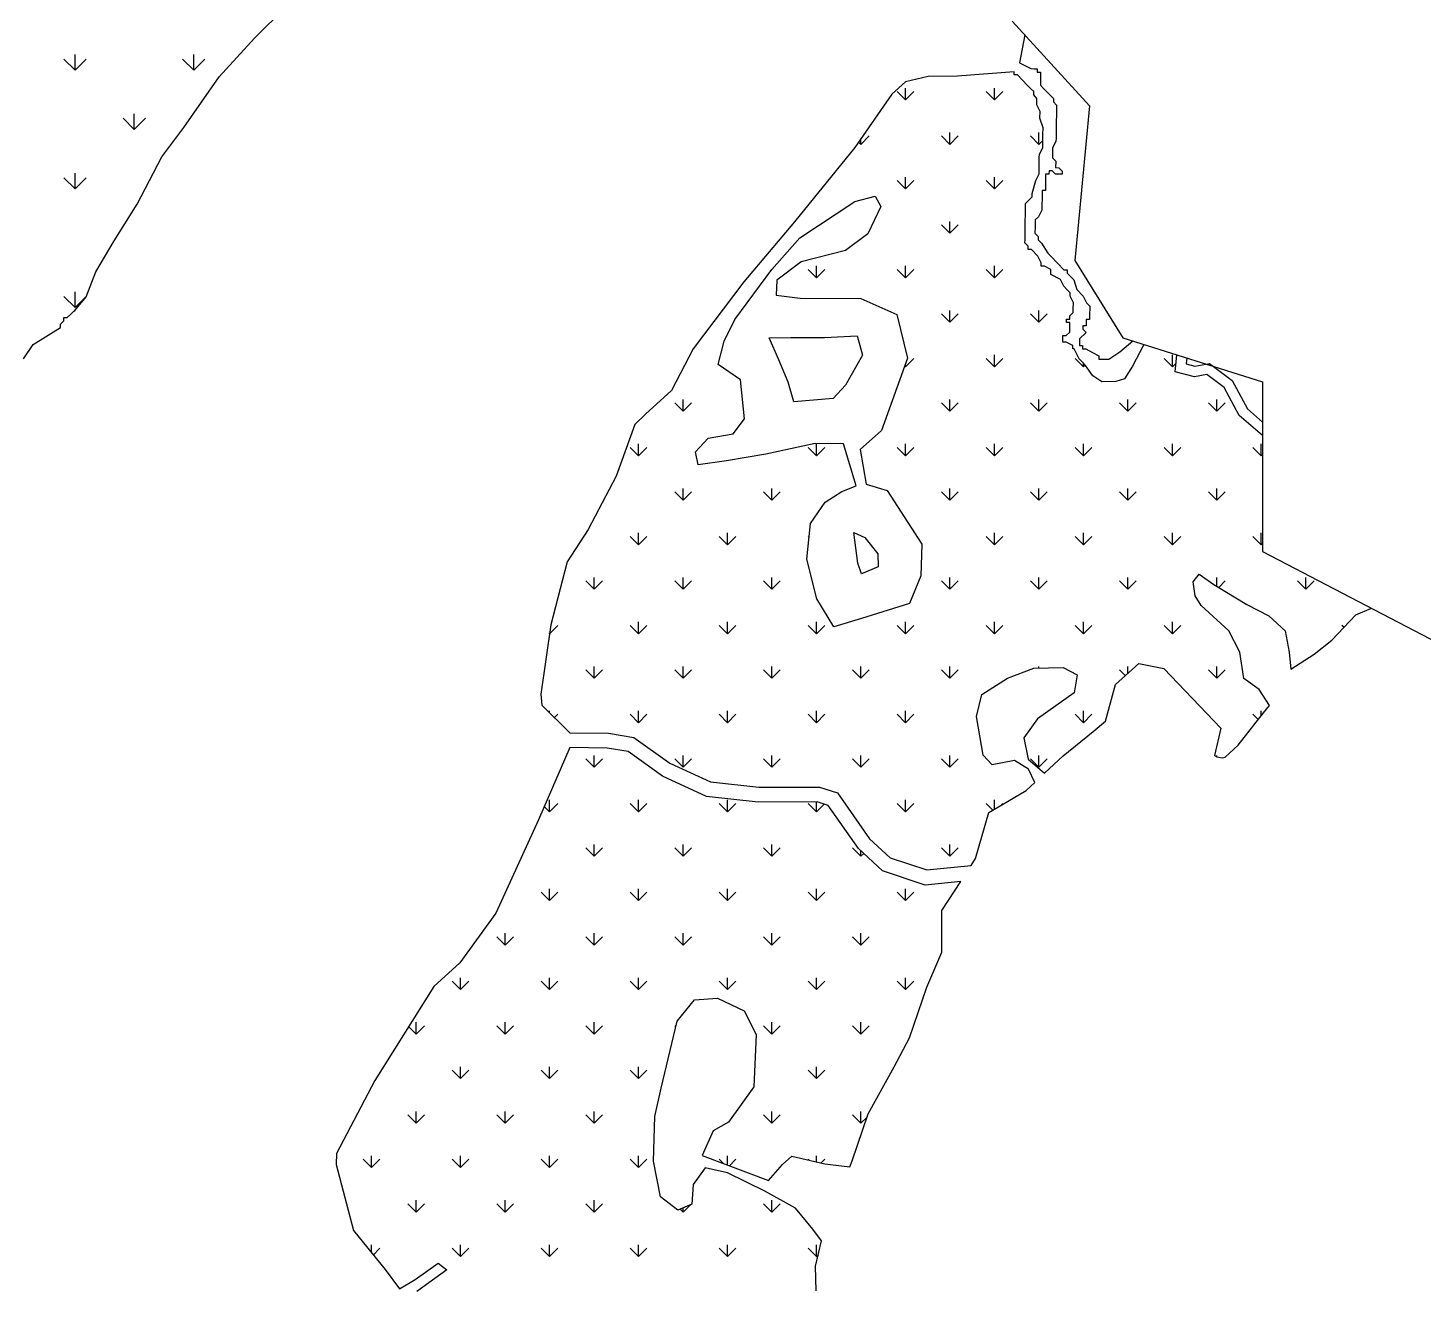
# Model space of a CAD drawing. Header units: metres. Extents: x 266585 to 279238, y 2117616 to 2127268.
# Drawn here: x 268345 to 270035, y 2124186 to 2125714 of the extents above; entities that cross this region are included whole.
import ezdxf

# ---------------------------------------------------------------- set-up
doc = ezdxf.new("R2010")
doc.units = ezdxf.units.M
doc.layers.add('MANGROOVES', color=112, linetype='Continuous')
doc.layers.add('village', color=3, linetype='Continuous')

msp = doc.modelspace()

# ---------------------------------------------------------------- linework, layer by layer
at = {"layer": 'MANGROOVES'}
for p, q in [((268619.1, 2125701.4), (268657.3, 2125738.7)), ((269552.2, 2125705.4), (269546, 2125671.4)), ((268576.6, 2125654.5), (268619.1, 2125701.4)), ((269546, 2125671.4), (269551.6, 2125668.5)), ((268533.5, 2125593.1), (268576.6, 2125654.5)), ((269435.4, 2125655), (269407.6, 2125648.5)), ((269470.6, 2125655.3), (269435.4, 2125655)), ((269539.5, 2125660.5), (269470.6, 2125655.3)), ((269539.4, 2125656.7), (269539.5, 2125660.5)), ((269543.4, 2125656.7), (269539.4, 2125656.7)), ((269555.2, 2125644.5), (269543.4, 2125656.7)), ((269551.6, 2125668.5), (269559.5, 2125664.4)), ((269559.5, 2125664.4), (269563.5, 2125664.3)), ((269563.5, 2125664.3), (269567.4, 2125664.3)), ((269567.4, 2125664.3), (269567.4, 2125660.3)), ((269567.4, 2125660.3), (269571.4, 2125660.2)), ((269571.3, 2125656.3), (269571.2, 2125652.3)), ((269571.4, 2125660.2), (269571.3, 2125656.3)), ((269407.6, 2125648.5), (269391, 2125633.6)), ((269559.1, 2125640.5), (269555.2, 2125644.5)), ((269563, 2125636.5), (269559.1, 2125640.5)), ((269563, 2125632.5), (269563, 2125636.5)), ((269571.2, 2125652.3), (269571.1, 2125644.3)), ((269571.1, 2125644.3), (269575, 2125640.3)), ((269575, 2125640.3), (269579, 2125636.2)), ((269579, 2125636.2), (269586.8, 2125628.1)), ((269391, 2125633.6), (269346.4, 2125568.8)), ((269566.9, 2125628.4), (269563, 2125632.5)), ((269566.8, 2125620.5), (269566.9, 2125628.4)), ((269570.7, 2125612.5), (269566.8, 2125620.5)), ((269586.8, 2125628.1), (269586.8, 2125624.2)), ((269586.8, 2125624.2), (269590.7, 2125620.1)), ((269590.7, 2125620.1), (269590.6, 2125612.2)), ((269570.5, 2125604.5), (269570.7, 2125612.5)), ((269574.3, 2125592.5), (269570.5, 2125604.5)), ((269590.5, 2125608.2), (269590.4, 2125600.2)), ((269590.6, 2125612.2), (269590.5, 2125608.2)), ((268506.9, 2125557.7), (268533.5, 2125593.1)), ((269574.2, 2125584.5), (269574.3, 2125592.5)), ((269590.2, 2125588.3), (269590.1, 2125580.3)), ((269590.3, 2125592.3), (269590.2, 2125588.3)), ((269590.4, 2125600.2), (269590.3, 2125592.3)), ((269346.4, 2125568.8), (269273.3, 2125479)), ((269569.9, 2125560.7), (269574, 2125568.6)), ((269574, 2125568.6), (269574.1, 2125572.6)), ((269574.1, 2125576.6), (269574.2, 2125580.5)), ((269574.1, 2125572.6), (269574.1, 2125576.6)), ((269574.2, 2125580.5), (269574.2, 2125584.5)), ((269590, 2125576.3), (269585.9, 2125568.4)), ((269590.1, 2125580.3), (269590, 2125576.3)), ((268477.3, 2125500.3), (268506.9, 2125557.7)), ((269569.7, 2125544.8), (269569.8, 2125552.7)), ((269569.8, 2125556.7), (269569.9, 2125560.7)), ((269569.8, 2125552.7), (269569.8, 2125556.7)), ((269585.9, 2125564.4), (269585.8, 2125556.5)), ((269585.8, 2125556.5), (269589.7, 2125552.4)), ((269585.9, 2125568.4), (269585.9, 2125564.4)), ((269589.7, 2125552.4), (269589.6, 2125544.5)), ((269565.5, 2125528.9), (269569.6, 2125536.8)), ((269569.6, 2125540.8), (269569.7, 2125544.8)), ((269569.6, 2125536.8), (269569.6, 2125540.8)), ((269581.5, 2125536.6), (269577.5, 2125536.7)), ((269577.5, 2125536.7), (269577.5, 2125532.7)), ((269581.6, 2125540.6), (269581.5, 2125536.6)), ((269585.5, 2125540.5), (269581.6, 2125540.6)), ((269589.5, 2125536.5), (269585.5, 2125540.5)), ((269593.4, 2125536.5), (269589.5, 2125536.5)), ((269589.6, 2125544.5), (269593.6, 2125544.4)), ((269597.4, 2125536.4), (269593.4, 2125536.5)), ((269593.6, 2125544.4), (269597.5, 2125540.4)), ((269597.5, 2125540.4), (269597.4, 2125536.4)), ((269561.2, 2125513), (269565.5, 2125528.9)), ((269577.3, 2125520.8), (269577.2, 2125516.8)), ((269577.4, 2125528.7), (269577.3, 2125524.7)), ((269577.3, 2125524.7), (269577.3, 2125520.8)), ((269577.5, 2125532.7), (269577.4, 2125528.7)), ((269279.9, 2125459.5), (269346.2, 2125503.5)), ((269346.2, 2125503.5), (269371.2, 2125509.8)), ((269371.2, 2125509.8), (269377.7, 2125497.6)), ((269553, 2125497.2), (269553.1, 2125501.2)), ((269553.1, 2125501.2), (269561.2, 2125509)), ((269561.2, 2125509), (269561.2, 2125513)), ((269573.1, 2125504.9), (269573, 2125500.9)), ((269573, 2125500.9), (269573, 2125496.9)), ((269573.2, 2125512.9), (269573.1, 2125508.9)), ((269573.1, 2125508.9), (269573.1, 2125504.9)), ((269577.2, 2125516.8), (269573.2, 2125516.8)), ((269573.2, 2125516.8), (269573.2, 2125512.9)), ((268449.3, 2125455.7), (268477.3, 2125500.3)), ((269377.7, 2125497.6), (269362, 2125464.4)), ((269552.8, 2125481.3), (269552.9, 2125485.3)), ((269552.9, 2125489.3), (269553, 2125493.2)), ((269552.9, 2125485.3), (269552.9, 2125489.3)), ((269553, 2125493.2), (269553, 2125497.2)), ((269568.8, 2125485), (269564.8, 2125481.1)), ((269572.9, 2125492.9), (269568.8, 2125485)), ((269573, 2125496.9), (269572.9, 2125492.9)), ((269273.3, 2125479), (269211.8, 2125406)), ((269552.5, 2125457.4), (269552.6, 2125469.3)), ((269552.6, 2125469.3), (269552.7, 2125473.3)), ((269552.7, 2125473.3), (269552.8, 2125481.3)), ((269564.6, 2125473.2), (269564.5, 2125465.2)), ((269564.7, 2125477.1), (269564.6, 2125473.2)), ((269564.8, 2125481.1), (269564.7, 2125477.1)), ((268427.2, 2125418.2), (268449.3, 2125455.7)), ((269245.9, 2125421.1), (269279.9, 2125459.5)), ((269362, 2125464.4), (269335, 2125444.1)), ((269552.4, 2125453.4), (269552.5, 2125457.4)), ((269556.3, 2125449.4), (269552.4, 2125453.4)), ((269564.5, 2125465.2), (269568.4, 2125461.1)), ((269568.4, 2125461.1), (269568.4, 2125457.2)), ((269568.4, 2125457.2), (269572.3, 2125453.1)), ((269572.3, 2125453.1), (269580.1, 2125441.1)), ((269335, 2125444.1), (269281.3, 2125430.3)), ((269556.3, 2125445.4), (269556.3, 2125449.4)), ((269560.3, 2125445.3), (269556.3, 2125445.4)), ((269568.1, 2125437.3), (269560.3, 2125445.3)), ((269572, 2125429.2), (269568.1, 2125437.3)), ((269580.1, 2125441.1), (269584, 2125437)), ((269584, 2125437), (269599.7, 2125420.9)), ((268415.5, 2125388.1), (268427.2, 2125418.2)), ((269201.2, 2125360.4), (269245.9, 2125421.1)), ((269281.3, 2125430.3), (269251.8, 2125408.3)), ((269571.9, 2125425.3), (269572, 2125429.2)), ((269575.9, 2125425.2), (269571.9, 2125425.3)), ((269583.8, 2125421.1), (269575.9, 2125425.2)), ((269583.7, 2125415.1), (269583.8, 2125421.1)), ((269599.7, 2125420.9), (269603.7, 2125420.8)), ((269603.7, 2125420.8), (269603.6, 2125416.8)), ((269603.6, 2125416.8), (269611.5, 2125408.7)), ((269211.8, 2125406), (269150.4, 2125325)), ((269251.8, 2125408.3), (269250.9, 2125390.1)), ((269595.6, 2125409), (269583.7, 2125415.1)), ((269599.4, 2125401), (269595.6, 2125409)), ((269603.3, 2125396.9), (269599.4, 2125401)), ((269611.5, 2125408.7), (269615.3, 2125396.7)), ((268401.6, 2125371.4), (268415.5, 2125388.1)), ((269250.9, 2125390.1), (269280, 2125386.6)), ((269280, 2125386.6), (269353.6, 2125386.1)), ((269353.6, 2125386.1), (269397.1, 2125366.7)), ((269607.3, 2125392.9), (269603.3, 2125396.9)), ((269607.2, 2125388.9), (269607.3, 2125392.9)), ((269611.1, 2125380.9), (269607.2, 2125388.9)), ((269615.3, 2125396.7), (269623.1, 2125388.7)), ((269623.1, 2125388.7), (269627, 2125380.6)), ((268392.3, 2125362.8), (268396.4, 2125366.8)), ((268396.4, 2125366.8), (268400.4, 2125370.7)), ((268400.4, 2125370.7), (268401.6, 2125371.4)), ((269397.1, 2125366.7), (269410.3, 2125313.6)), ((269606.9, 2125365), (269610.9, 2125368.9)), ((269610.9, 2125368.9), (269611, 2125372.9)), ((269611, 2125372.9), (269611.1, 2125380.9)), ((269627, 2125380.6), (269630.9, 2125376.6)), ((269630.8, 2125368.6), (269630.7, 2125364.7)), ((269630.9, 2125372.6), (269630.8, 2125368.6)), ((269630.9, 2125376.6), (269630.9, 2125372.6)), ((268351, 2125330.4), (268384.2, 2125351)), ((268384.2, 2125351), (268384.3, 2125355)), ((268384.3, 2125355), (268388.3, 2125358.9)), ((268388.3, 2125358.9), (268388.4, 2125362.9)), ((268388.4, 2125362.9), (268392.3, 2125362.8)), ((269188.1, 2125334.5), (269201.2, 2125360.4)), ((269602.8, 2125357.1), (269602.8, 2125361.1)), ((269602.8, 2125361.1), (269606.8, 2125361)), ((269606.7, 2125357), (269602.8, 2125357.1)), ((269606.6, 2125349.1), (269606.7, 2125357)), ((269606.6, 2125345.1), (269606.6, 2125349.1)), ((269606.8, 2125361), (269606.9, 2125365)), ((269626.6, 2125352.8), (269622.6, 2125352.8)), ((269622.6, 2125352.8), (269622.6, 2125348.8)), ((269622.6, 2125348.8), (269626.5, 2125344.8)), ((269626.7, 2125360.7), (269626.6, 2125352.8)), ((269630.7, 2125360.7), (269626.7, 2125360.7)), ((269630.7, 2125364.7), (269630.7, 2125360.7)), ((269181, 2125306), (269188.1, 2125334.5)), ((269242.6, 2125338.5), (269268.8, 2125338.7)), ((269254.4, 2125311.6), (269242.6, 2125338.5)), ((269268.8, 2125338.7), (269309.5, 2125338.7)), ((269309.5, 2125338.7), (269349.1, 2125340.6)), ((269349.1, 2125340.6), (269355.5, 2125317.4)), ((269598.4, 2125333.3), (269598.5, 2125337.2)), ((269602.4, 2125333.2), (269598.4, 2125333.3)), ((269598.5, 2125337.2), (269598.5, 2125341.2)), ((269598.5, 2125341.2), (269602.5, 2125341.2)), ((269610.3, 2125329.1), (269602.4, 2125333.2)), ((269602.5, 2125341.2), (269606.6, 2125345.1)), ((269618.4, 2125337), (269618.3, 2125329)), ((269626.5, 2125344.8), (269618.4, 2125337)), ((269667.3, 2125321.5), (269683.1, 2125334.6)), ((268339.5, 2125313), (268351, 2125330.4)), ((269150.4, 2125325), (269124.5, 2125274.6)), ((269355.5, 2125317.4), (269334.9, 2125281.2)), ((269610.3, 2125325.1), (269610.3, 2125329.1)), ((269612.2, 2125325.1), (269610.3, 2125325.1)), ((269618, 2125313.1), (269612.2, 2125325.1)), ((269618.3, 2125329), (269622.3, 2125328.9)), ((269622.3, 2125328.9), (269622.2, 2125325)), ((269622.2, 2125325), (269626.2, 2125324.9)), ((269626.2, 2125324.9), (269634.1, 2125320.8)), ((269634.1, 2125320.8), (269642, 2125316.7)), ((269642, 2125316.7), (269641.9, 2125312.7)), ((269653.9, 2125312.5), (269667.3, 2125321.5)), ((269695.5, 2125328.7), (269682.6, 2125304.2)), ((269696.9, 2125330.2), (269695.5, 2125328.7)), ((269734.4, 2125297.3), (269736.3, 2125317.8)), ((269208.1, 2125287.4), (269181, 2125306)), ((269265.5, 2125284.6), (269254.4, 2125311.6)), ((269410.3, 2125313.6), (269378.6, 2125226)), ((269622, 2125309), (269618, 2125313.1)), ((269625.9, 2125305), (269622, 2125309)), ((269634.7, 2125292.2), (269625.9, 2125305)), ((269641.9, 2125312.7), (269645.9, 2125312.7)), ((269645.9, 2125312.7), (269653.9, 2125312.5)), ((269682.6, 2125304.2), (269672.9, 2125288.6)), ((269748.5, 2125313.9), (269747.8, 2125306.7)), ((269747.8, 2125306.7), (269758.3, 2125303.9)), ((269758.3, 2125303.9), (269776.1, 2125307.2)), ((269776.1, 2125307.2), (269803.2, 2125286.5)), ((269212.9, 2125240.3), (269208.1, 2125287.4)), ((269272.5, 2125260.8), (269265.5, 2125284.6)), ((269645.7, 2125285.2), (269634.7, 2125292.2)), ((269662.5, 2125285.4), (269645.7, 2125285.2)), ((269672.9, 2125288.6), (269662.5, 2125285.4)), ((269757.9, 2125291.2), (269734.4, 2125297.3)), ((269772.9, 2125294), (269757.9, 2125291.2)), ((269793.6, 2125278.2), (269772.9, 2125294)), ((269803.2, 2125286.5), (269821.9, 2125252.3)), ((269124.5, 2125274.6), (269092.7, 2125246.1)), ((269320, 2125265), (269272.5, 2125260.8)), ((269334.9, 2125281.2), (269320, 2125265)), ((269812, 2125244.3), (269793.6, 2125278.2)), ((269821.9, 2125252.3), (269840.3, 2125236.3)), ((269079.9, 2125233.6), (269057.2, 2125170.9)), ((269092.7, 2125246.1), (269079.9, 2125233.6)), ((269199.2, 2125222.3), (269212.9, 2125240.3)), ((269840.3, 2125219.9), (269812, 2125244.3)), ((269153.3, 2125200.5), (269168.8, 2125216.7)), ((269168.8, 2125216.7), (269199.2, 2125222.3)), ((269378.6, 2125226), (269353, 2125203.2)), ((269156.7, 2125184.6), (269153.3, 2125200.5)), ((269238.4, 2125197.4), (269190.9, 2125189.6)), ((269298.2, 2125210.5), (269238.4, 2125197.4)), ((269332.8, 2125210), (269298.2, 2125210.5)), ((269347.8, 2125159.3), (269332.8, 2125210)), ((269353, 2125203.2), (269360, 2125161.2)), ((269190.9, 2125189.6), (269156.7, 2125184.6)), ((269057.2, 2125170.9), (269023.5, 2125106.3)), ((269310.5, 2125139.2), (269330.7, 2125152.3)), ((269330.7, 2125152.3), (269347.8, 2125159.3)), ((269360, 2125161.2), (269385.4, 2125153.6)), ((269385.4, 2125153.6), (269427.7, 2125088.3)), ((269292.5, 2125113.4), (269310.5, 2125139.2)), ((269288.2, 2125070.3), (269292.5, 2125113.4)), ((269023.5, 2125106.3), (268998.1, 2125067.1)), ((269350.1, 2125065.5), (269345.3, 2125102.5)), ((269345.3, 2125102.5), (269358.5, 2125096.6)), ((269358.5, 2125096.6), (269374.2, 2125076.9)), ((269427.7, 2125088.3), (269426.5, 2125050.1)), ((268998.1, 2125067.1), (268978.1, 2124990.9)), ((269300.3, 2125022.1), (269288.2, 2125070.3)), ((269354.5, 2125052.5), (269350.1, 2125065.5)), ((269374.2, 2125076.9), (269374.8, 2125060.9)), ((269374.8, 2125060.9), (269354.5, 2125052.5)), ((269426.5, 2125050.1), (269412.6, 2125016.8)), ((269756, 2125042.8), (269763.6, 2125052.3)), ((269763.6, 2125052.3), (269781.2, 2125039.7)), ((269758.4, 2125026.1), (269756, 2125042.8)), ((269781.2, 2125039.7), (269821.1, 2125015.5)), ((269321, 2124988.4), (269300.3, 2125022.1)), ((269412.6, 2125016.8), (269354.6, 2124998.3)), ((269765.7, 2125014.1), (269758.4, 2125026.1)), ((269799.2, 2124983.6), (269765.7, 2125014.1)), ((269821.1, 2125015.5), (269847.8, 2125001.7)), ((269953, 2125002.9), (269972, 2125010.9)), ((269354.6, 2124998.3), (269321, 2124988.4)), ((269847.8, 2125001.7), (269867.4, 2124983.7)), ((269924.3, 2124972.4), (269953, 2125002.9)), ((268978.1, 2124990.9), (268965.9, 2124906.7)), ((269812.8, 2124957.6), (269799.2, 2124983.6)), ((269867.4, 2124983.7), (269872.4, 2124957.8)), ((269902.9, 2124955.1), (269924.3, 2124972.4)), ((269662.2, 2124918.4), (269690.2, 2124943.9)), ((269690.2, 2124943.9), (269720.5, 2124937.9)), ((269817.7, 2124925.8), (269812.8, 2124957.6)), ((269872.4, 2124957.8), (269874.3, 2124936.9)), ((269874.3, 2124936.9), (269902.9, 2124955.1)), ((269531.3, 2124926.1), (269563.1, 2124938.2)), ((269563.1, 2124938.2), (269598.6, 2124939.2)), ((269598.6, 2124939.2), (269615.6, 2124930.2)), ((269615.6, 2124930.2), (269611.9, 2124908.5)), ((269720.5, 2124937.9), (269789.5, 2124865.5)), ((269500.1, 2124906.3), (269531.3, 2124926.1)), ((269649.8, 2124874.1), (269662.2, 2124918.4)), ((269836.3, 2124912.6), (269817.7, 2124925.8)), ((269848.7, 2124893.1), (269836.3, 2124912.6)), ((268965.9, 2124906.7), (268967.4, 2124893.5)), ((268967.4, 2124893.5), (269001.3, 2124860.1)), ((269493.6, 2124879.7), (269500.1, 2124906.3)), ((269611.9, 2124908.5), (269567.5, 2124876.8)), ((269841.3, 2124884.2), (269848.7, 2124893.1)), ((269501.7, 2124833.1), (269493.6, 2124879.7)), ((269567.5, 2124876.8), (269551.2, 2124854.1)), ((269810.7, 2124844.9), (269841.3, 2124884.2)), ((269001.3, 2124860.1), (269048, 2124859.4)), ((269048, 2124859.4), (269078.9, 2124854.4)), ((269598.7, 2124832.1), (269634.9, 2124861.7)), ((269634.9, 2124861.7), (269649.8, 2124874.1)), ((269789.5, 2124865.5), (269781.8, 2124832.7)), ((269001, 2124842.1), (268963.2, 2124754.6)), ((269046.4, 2124841.5), (269001, 2124842.1)), ((269078.9, 2124854.4), (269122.4, 2124823.2)), ((269551.2, 2124854.1), (269556.5, 2124828.1)), ((269794.8, 2124830.5), (269810.7, 2124844.9)), ((269071.9, 2124837.4), (269046.4, 2124841.5)), ((269113.4, 2124807.6), (269071.9, 2124837.4)), ((269512.6, 2124821.2), (269501.7, 2124833.1)), ((269539.7, 2124826.5), (269512.6, 2124821.2)), ((269556.7, 2124815.9), (269539.7, 2124826.5)), ((269556.5, 2124828.1), (269576.3, 2124811.1)), ((269576.3, 2124811.1), (269598.7, 2124832.1)), ((269781.8, 2124832.7), (269784.7, 2124830.9)), ((269784.7, 2124830.9), (269791.5, 2124829.6)), ((269791.5, 2124829.6), (269794.8, 2124830.5)), ((269122.4, 2124823.2), (269171.6, 2124800.5)), ((269564.4, 2124799.9), (269556.7, 2124815.9)), ((269166.7, 2124783), (269113.4, 2124807.6)), ((269171.6, 2124800.5), (269230.2, 2124794.1)), ((269230.2, 2124794.1), (269303.5, 2124794.3)), ((269303.5, 2124794.3), (269325.4, 2124787.3)), ((269553.9, 2124790), (269564.4, 2124799.9)), ((269229.2, 2124776.2), (269166.7, 2124783)), ((269300.7, 2124776.4), (269229.2, 2124776.2)), ((269314.1, 2124772), (269300.7, 2124776.4)), ((269325.4, 2124787.3), (269364.3, 2124731.6)), ((269508.6, 2124763.5), (269553.9, 2124790)), ((269350.7, 2124719.8), (269314.1, 2124772)), ((269492.5, 2124708), (269508.6, 2124763.5)), ((268963.2, 2124754.6), (268911.6, 2124641.5)), ((269364.3, 2124731.6), (269389, 2124708.6)), ((269379.7, 2124692.9), (269350.7, 2124719.8)), ((269389, 2124708.6), (269433.4, 2124694)), ((269487.1, 2124699.4), (269492.5, 2124708)), ((269431.4, 2124675.7), (269379.7, 2124692.9)), ((269433.4, 2124694), (269487.1, 2124699.4)), ((269474.8, 2124680.1), (269431.4, 2124675.7)), ((269451.8, 2124644.8), (269474.8, 2124680.1)), ((268911.6, 2124641.5), (268868, 2124581.5)), ((269451.9, 2124594.4), (269451.8, 2124644.8)), ((269433.7, 2124552), (269451.9, 2124594.4)), ((268868, 2124581.5), (268836.6, 2124552.9)), ((268836.6, 2124552.9), (268765.2, 2124438.8)), ((269152.2, 2124536.6), (269180, 2124538.5)), ((269180, 2124538.5), (269212.5, 2124523.4)), ((269412.7, 2124490.5), (269433.7, 2124552)), ((269131, 2124510.7), (269152.2, 2124536.6)), ((269212.5, 2124523.4), (269226.8, 2124494.7)), ((269111.7, 2124429.7), (269131, 2124510.7)), ((269226.8, 2124494.7), (269223.9, 2124431.2)), ((269393.9, 2124455.6), (269412.7, 2124490.5)), ((269362.4, 2124398.5), (269393.9, 2124455.6)), ((268765.2, 2124438.8), (268718.5, 2124350.4)), ((269104.3, 2124395.5), (269111.7, 2124429.7)), ((269223.9, 2124431.2), (269193.2, 2124388.5)), ((269102.7, 2124341.2), (269104.3, 2124395.5)), ((269193.2, 2124388.5), (269174.6, 2124377.9)), ((269343.3, 2124341.5), (269362.4, 2124398.5)), ((269174.6, 2124377.9), (269161.4, 2124348)), ((268718.5, 2124350.4), (268718.3, 2124337.4)), ((268718.3, 2124337.4), (268739.3, 2124257.1)), ((269111, 2124297.9), (269102.7, 2124341.2)), ((269161.4, 2124348), (269241.9, 2124318)), ((269241.9, 2124318), (269258.8, 2124337.4)), ((269258.8, 2124337.4), (269270.1, 2124347.2)), ((269270.1, 2124347.2), (269310, 2124338.2)), ((269310, 2124338.2), (269340.3, 2124334.2)), ((269340.3, 2124334.2), (269343.3, 2124341.5)), ((269165, 2124333.3), (269150.5, 2124313.1)), ((269192.3, 2124327.2), (269165, 2124333.3)), ((269237.5, 2124304.9), (269192.3, 2124327.2)), ((269150.5, 2124313.1), (269149, 2124289.3)), ((269274.6, 2124284.4), (269237.5, 2124304.9)), ((269131.9, 2124281.8), (269111, 2124297.9)), ((269149, 2124289.3), (269131.9, 2124281.8)), ((269295.4, 2124259), (269274.6, 2124284.4)), ((268739.3, 2124257.1), (268777.7, 2124210.2)), ((269305.9, 2124244.7), (269295.4, 2124259)), ((269298.6, 2124214.1), (269305.9, 2124244.7)), ((268813.7, 2124197.9), (268841.8, 2124217.9)), ((268841.8, 2124217.9), (268852.1, 2124209.7)), ((268777.7, 2124210.2), (268794.9, 2124186.6)), ((268852.1, 2124209.7), (268815.8, 2124183.5)), ((269299.7, 2124184.2), (269298.6, 2124214.1)), ((268794.9, 2124186.6), (268813.7, 2124197.9))]:
    msp.add_line(p, q, dxfattribs=at)
at = {"layer": 'MANGROOVES', "linetype": 'Continuous'}
for p, q in [((268401.9, 2125662.5), (268388.4, 2125676)), ((268401.9, 2125662.5), (268401.9, 2125681.6)), ((268401.9, 2125662.5), (268415.4, 2125676)), ((268545.6, 2125662.5), (268532.1, 2125676)), ((268545.6, 2125662.5), (268545.6, 2125681.6)), ((268545.6, 2125662.5), (268559, 2125676)), ((269407.7, 2125626.6), (269397.6, 2125636.7)), ((269407.7, 2125626.6), (269407.7, 2125640.9)), ((269407.7, 2125626.6), (269417.8, 2125636.7)), ((269515.4, 2125626.6), (269505.3, 2125636.7)), ((269515.4, 2125626.6), (269515.4, 2125640.9)), ((269515.4, 2125626.6), (269525.5, 2125636.7)), ((268473.7, 2125590.7), (268460.3, 2125604.2)), ((268473.7, 2125590.7), (268473.7, 2125609.8)), ((268473.7, 2125590.7), (268487.2, 2125604.2)), ((269461.6, 2125572.7), (269461.6, 2125587)), ((269569.3, 2125572.7), (269569.3, 2125587)), ((269353.8, 2125572.7), (269351, 2125575.5)), ((269353.8, 2125572.7), (269363.9, 2125582.8)), ((269353.8, 2125572.7), (269353.8, 2125579.6)), ((269461.6, 2125572.7), (269451.5, 2125582.8)), ((269461.6, 2125572.7), (269471.7, 2125582.8)), ((269569.3, 2125572.7), (269559.2, 2125582.8)), ((269569.3, 2125572.7), (269574.1, 2125577.5)), ((268401.9, 2125518.9), (268401.9, 2125537.9)), ((268401.9, 2125518.9), (268388.4, 2125532.3)), ((268401.9, 2125518.9), (268415.4, 2125532.3)), ((269407.7, 2125518.9), (269397.6, 2125529)), ((269407.7, 2125518.9), (269407.7, 2125533.1)), ((269407.7, 2125518.9), (269417.8, 2125529)), ((269515.4, 2125518.9), (269505.3, 2125529)), ((269515.4, 2125518.9), (269515.4, 2125533.1)), ((269515.4, 2125518.9), (269525.5, 2125529)), ((269461.6, 2125465), (269451.5, 2125475.1)), ((269461.6, 2125465), (269461.6, 2125479.3)), ((269461.6, 2125465), (269471.7, 2125475.1)), ((269299.9, 2125411.1), (269289.8, 2125421.2)), ((269299.9, 2125411.1), (269299.9, 2125425.4)), ((269299.9, 2125411.1), (269310, 2125421.2)), ((269407.7, 2125411.1), (269397.6, 2125421.2)), ((269407.7, 2125411.1), (269407.7, 2125425.4)), ((269407.7, 2125411.1), (269417.8, 2125421.2)), ((269515.4, 2125411.1), (269505.3, 2125421.2)), ((269515.4, 2125411.1), (269515.4, 2125425.4)), ((269515.4, 2125411.1), (269525.5, 2125421.2)), ((268401.9, 2125375.2), (268388.4, 2125388.6)), ((268401.9, 2125375.2), (268401.9, 2125394.2)), ((268401.9, 2125375.2), (268415.4, 2125388.6)), ((269461.6, 2125357.2), (269451.5, 2125367.3)), ((269461.6, 2125357.2), (269461.6, 2125371.5)), ((269461.6, 2125357.2), (269471.7, 2125367.3)), ((269569.3, 2125357.2), (269559.2, 2125367.3)), ((269569.3, 2125357.2), (269569.3, 2125371.5)), ((269569.3, 2125357.2), (269579.4, 2125367.3)), ((269515.4, 2125303.3), (269515.4, 2125317.6)), ((269731, 2125303.3), (269731, 2125317.6)), ((269182.7, 2125312.8), (269182.1, 2125313.4)), ((269407.7, 2125303.3), (269406.9, 2125304.2)), ((269407.7, 2125303.3), (269417.8, 2125313.4)), ((269407.7, 2125303.3), (269407.7, 2125306.4)), ((269515.4, 2125303.3), (269505.3, 2125313.4)), ((269515.4, 2125303.3), (269525.5, 2125313.4)), ((269623.2, 2125303.3), (269613.1, 2125313.4)), ((269623.2, 2125303.3), (269623.2, 2125307.7)), ((269623.2, 2125303.3), (269625.4, 2125305.5)), ((269731, 2125303.3), (269720.9, 2125313.4)), ((269731, 2125303.3), (269735.4, 2125307.7)), ((269138.3, 2125249.5), (269128.2, 2125259.6)), ((269138.3, 2125249.5), (269138.3, 2125263.7)), ((269138.3, 2125249.5), (269148.4, 2125259.6)), ((269461.6, 2125249.5), (269451.5, 2125259.6)), ((269461.6, 2125249.5), (269461.6, 2125263.7)), ((269461.6, 2125249.5), (269471.7, 2125259.6)), ((269569.3, 2125249.5), (269559.2, 2125259.6)), ((269569.3, 2125249.5), (269569.3, 2125263.7)), ((269569.3, 2125249.5), (269579.4, 2125259.6)), ((269677.1, 2125249.5), (269667, 2125259.6)), ((269677.1, 2125249.5), (269677.1, 2125263.7)), ((269677.1, 2125249.5), (269687.2, 2125259.6)), ((269784.9, 2125249.5), (269774.8, 2125259.6)), ((269784.9, 2125249.5), (269784.9, 2125263.7)), ((269784.9, 2125249.5), (269795, 2125259.6)), ((269084.4, 2125195.6), (269074.3, 2125205.7)), ((269084.4, 2125195.6), (269084.4, 2125209.9)), ((269084.4, 2125195.6), (269094.5, 2125205.7)), ((269299.9, 2125195.6), (269289.8, 2125205.7)), ((269299.9, 2125195.6), (269299.9, 2125209.9)), ((269299.9, 2125195.6), (269310, 2125205.7)), ((269407.7, 2125195.6), (269397.6, 2125205.7)), ((269407.7, 2125195.6), (269407.7, 2125209.9)), ((269407.7, 2125195.6), (269417.8, 2125205.7)), ((269515.4, 2125195.6), (269505.3, 2125205.7)), ((269515.4, 2125195.6), (269515.4, 2125209.9)), ((269515.4, 2125195.6), (269525.5, 2125205.7)), ((269623.2, 2125195.6), (269613.1, 2125205.7)), ((269623.2, 2125195.6), (269623.2, 2125209.9)), ((269623.2, 2125195.6), (269633.3, 2125205.7)), ((269731, 2125195.6), (269720.9, 2125205.7)), ((269731, 2125195.6), (269731, 2125209.9)), ((269731, 2125195.6), (269741.1, 2125205.7)), ((269838.7, 2125195.6), (269828.6, 2125205.7)), ((269838.7, 2125195.6), (269838.7, 2125209.9)), ((269838.7, 2125195.6), (269840.3, 2125197.1)), ((269138.3, 2125141.7), (269128.2, 2125151.8)), ((269138.3, 2125141.7), (269138.3, 2125156)), ((269138.3, 2125141.7), (269148.4, 2125151.8)), ((269246, 2125141.7), (269235.9, 2125151.8)), ((269246, 2125141.7), (269246, 2125156)), ((269246, 2125141.7), (269256.1, 2125151.8)), ((269461.6, 2125141.7), (269451.5, 2125151.8)), ((269461.6, 2125141.7), (269461.6, 2125156)), ((269461.6, 2125141.7), (269471.7, 2125151.8)), ((269569.3, 2125141.7), (269559.2, 2125151.8)), ((269569.3, 2125141.7), (269569.3, 2125156)), ((269569.3, 2125141.7), (269579.4, 2125151.8)), ((269677.1, 2125141.7), (269667, 2125151.8)), ((269677.1, 2125141.7), (269677.1, 2125156)), ((269677.1, 2125141.7), (269687.2, 2125151.8)), ((269784.9, 2125141.7), (269774.8, 2125151.8)), ((269784.9, 2125141.7), (269784.9, 2125156)), ((269784.9, 2125141.7), (269795, 2125151.8)), ((269084.4, 2125087.8), (269074.3, 2125097.9)), ((269084.4, 2125087.8), (269084.4, 2125102.1)), ((269084.4, 2125087.8), (269094.5, 2125097.9)), ((269192.2, 2125087.8), (269182.1, 2125097.9)), ((269192.2, 2125087.8), (269192.2, 2125102.1)), ((269192.2, 2125087.8), (269202.3, 2125097.9)), ((269290.8, 2125096.9), (269289.8, 2125097.9)), ((269515.4, 2125087.8), (269505.3, 2125097.9)), ((269515.4, 2125087.8), (269515.4, 2125102.1)), ((269515.4, 2125087.8), (269525.5, 2125097.9)), ((269623.2, 2125087.8), (269613.1, 2125097.9)), ((269623.2, 2125087.8), (269623.2, 2125102.1)), ((269623.2, 2125087.8), (269633.3, 2125097.9)), ((269731, 2125087.8), (269720.9, 2125097.9)), ((269731, 2125087.8), (269731, 2125102.1)), ((269731, 2125087.8), (269741.1, 2125097.9)), ((269838.7, 2125087.8), (269828.6, 2125097.9)), ((269838.7, 2125087.8), (269838.7, 2125102.1)), ((269838.7, 2125087.8), (269840.3, 2125089.4)), ((269030.5, 2125033.9), (269030.5, 2125048.2)), ((269138.3, 2125033.9), (269138.3, 2125048.2)), ((269246, 2125033.9), (269246, 2125048.2)), ((269461.6, 2125033.9), (269461.6, 2125048.2)), ((269569.3, 2125033.9), (269569.3, 2125048.2)), ((269677.1, 2125033.9), (269677.1, 2125048.2)), ((269784.9, 2125037.5), (269784.9, 2125048.2)), ((269892.6, 2125033.9), (269892.6, 2125048.2)), ((269030.5, 2125033.9), (269020.4, 2125044)), ((269030.5, 2125033.9), (269040.6, 2125044)), ((269138.3, 2125033.9), (269128.2, 2125044)), ((269138.3, 2125033.9), (269148.4, 2125044)), ((269246, 2125033.9), (269235.9, 2125044)), ((269246, 2125033.9), (269256.1, 2125044)), ((269461.6, 2125033.9), (269451.5, 2125044)), ((269461.6, 2125033.9), (269471.7, 2125044)), ((269569.3, 2125033.9), (269559.2, 2125044)), ((269569.3, 2125033.9), (269579.4, 2125044)), ((269677.1, 2125033.9), (269667, 2125044)), ((269677.1, 2125033.9), (269687.2, 2125044)), ((269787.1, 2125036.1), (269795, 2125044)), ((269892.6, 2125033.9), (269882.5, 2125044)), ((269892.6, 2125033.9), (269902.7, 2125044)), ((269084.4, 2124980), (269084.4, 2124994.3)), ((269192.2, 2124980), (269192.2, 2124994.3)), ((269299.9, 2124980), (269299.9, 2124994.3)), ((269407.7, 2124980), (269407.7, 2124994.3)), ((269515.4, 2124980), (269515.4, 2124994.3)), ((269623.2, 2124980), (269623.2, 2124994.3)), ((269731, 2124980), (269731, 2124994.3)), ((268976.6, 2124980), (268976.5, 2124980.2)), ((268976.6, 2124980), (268986.7, 2124990.1)), ((268976.6, 2124980), (268976.6, 2124980.9)), ((269084.4, 2124980), (269074.3, 2124990.1)), ((269084.4, 2124980), (269094.5, 2124990.1)), ((269192.2, 2124980), (269182.1, 2124990.1)), ((269192.2, 2124980), (269202.3, 2124990.1)), ((269299.9, 2124980), (269289.8, 2124990.1)), ((269299.9, 2124980), (269310, 2124990.1)), ((269407.7, 2124980), (269397.6, 2124990.1)), ((269407.7, 2124980), (269417.8, 2124990.1)), ((269515.4, 2124980), (269505.3, 2124990.1)), ((269515.4, 2124980), (269525.5, 2124990.1)), ((269623.2, 2124980), (269613.1, 2124990.1)), ((269623.2, 2124980), (269633.3, 2124990.1)), ((269731, 2124980), (269720.9, 2124990.1)), ((269731, 2124980), (269741.1, 2124990.1)), ((269938.8, 2124987.8), (269936.4, 2124990.1)), ((269030.5, 2124926.2), (269020.4, 2124936.3)), ((269030.5, 2124926.2), (269030.5, 2124940.5)), ((269030.5, 2124926.2), (269040.6, 2124936.3)), ((269138.3, 2124926.2), (269128.2, 2124936.3)), ((269138.3, 2124926.2), (269138.3, 2124940.5)), ((269138.3, 2124926.2), (269148.4, 2124936.3)), ((269246, 2124926.2), (269235.9, 2124936.3)), ((269246, 2124926.2), (269246, 2124940.5)), ((269246, 2124926.2), (269256.1, 2124936.3)), ((269353.8, 2124926.2), (269343.7, 2124936.3)), ((269353.8, 2124926.2), (269353.8, 2124940.5)), ((269353.8, 2124926.2), (269363.9, 2124936.3)), ((269461.6, 2124926.2), (269451.5, 2124936.3)), ((269461.6, 2124926.2), (269461.6, 2124940.5)), ((269461.6, 2124926.2), (269471.7, 2124936.3)), ((269569.3, 2124938.4), (269569.3, 2124940.5)), ((269674.1, 2124929.2), (269667, 2124936.3)), ((269677.1, 2124931.9), (269677.1, 2124940.5)), ((269784.9, 2124926.2), (269774.8, 2124936.3)), ((269784.9, 2124926.2), (269784.9, 2124940.5)), ((269784.9, 2124926.2), (269795, 2124936.3)), ((268976.6, 2124884.4), (268976.6, 2124886.6)), ((268982.7, 2124878.4), (268986.7, 2124882.4)), ((269084.4, 2124872.3), (269074.3, 2124882.4)), ((269084.4, 2124872.3), (269084.4, 2124886.6)), ((269084.4, 2124872.3), (269094.5, 2124882.4)), ((269192.2, 2124872.3), (269182.1, 2124882.4)), ((269192.2, 2124872.3), (269192.2, 2124886.6)), ((269192.2, 2124872.3), (269202.3, 2124882.4)), ((269299.9, 2124872.3), (269289.8, 2124882.4)), ((269299.9, 2124872.3), (269299.9, 2124886.6)), ((269299.9, 2124872.3), (269310, 2124882.4)), ((269407.7, 2124872.3), (269397.6, 2124882.4)), ((269407.7, 2124872.3), (269407.7, 2124886.6)), ((269407.7, 2124872.3), (269417.8, 2124882.4)), ((269623.2, 2124872.3), (269613.1, 2124882.4)), ((269623.2, 2124872.3), (269623.2, 2124886.6)), ((269623.2, 2124872.3), (269633.3, 2124882.4)), ((269835, 2124876.1), (269828.6, 2124882.4)), ((269838.7, 2124880.9), (269838.7, 2124886.6)), ((269030.5, 2124818.4), (269020.4, 2124828.5)), ((269030.5, 2124818.4), (269030.5, 2124832.7)), ((269030.5, 2124818.4), (269040.6, 2124828.5)), ((269138.3, 2124818.4), (269128.2, 2124828.5)), ((269138.3, 2124818.4), (269138.3, 2124832.7)), ((269138.3, 2124818.4), (269148.4, 2124828.5)), ((269246, 2124818.4), (269235.9, 2124828.5)), ((269246, 2124818.4), (269246, 2124832.7)), ((269246, 2124818.4), (269256.1, 2124828.5)), ((269353.8, 2124818.4), (269343.7, 2124828.5)), ((269353.8, 2124818.4), (269353.8, 2124832.7)), ((269353.8, 2124818.4), (269363.9, 2124828.5)), ((269461.6, 2124818.4), (269451.5, 2124828.5)), ((269461.6, 2124818.4), (269461.6, 2124832.7)), ((269461.6, 2124818.4), (269471.7, 2124828.5)), ((269569.3, 2124818.4), (269559.2, 2124828.5)), ((269569.3, 2124818.4), (269569.3, 2124832.7)), ((269569.3, 2124818.4), (269579.4, 2124828.5)), ((269784.9, 2124830.9), (269784.9, 2124832.7)), ((268976.6, 2124764.5), (268976.6, 2124778.8)), ((268976.6, 2124764.5), (268986.7, 2124774.6)), ((269084.4, 2124764.5), (269074.3, 2124774.6)), ((269084.4, 2124764.5), (269084.4, 2124778.8)), ((269084.4, 2124764.5), (269094.5, 2124774.6)), ((269192.2, 2124764.5), (269182.1, 2124774.6)), ((269192.2, 2124764.5), (269192.2, 2124778.8)), ((269192.2, 2124764.5), (269202.3, 2124774.6)), ((269299.9, 2124764.5), (269289.8, 2124774.6)), ((269299.9, 2124764.5), (269299.9, 2124776.4)), ((269407.7, 2124764.5), (269397.6, 2124774.6)), ((269407.7, 2124764.5), (269407.7, 2124778.8)), ((269407.7, 2124764.5), (269417.8, 2124774.6)), ((269513.6, 2124766.4), (269505.3, 2124774.6)), ((269515.4, 2124767.5), (269515.4, 2124778.8)), ((269522.7, 2124771.7), (269525.5, 2124774.6)), ((268976.6, 2124764.5), (268970.3, 2124770.9)), ((269299.9, 2124764.5), (269309.1, 2124773.7)), ((269030.5, 2124710.6), (269030.5, 2124724.9)), ((269138.3, 2124710.6), (269138.3, 2124724.9)), ((269246, 2124710.6), (269246, 2124724.9)), ((269461.6, 2124710.6), (269461.6, 2124724.9)), ((269030.5, 2124710.6), (269020.4, 2124720.7)), ((269030.5, 2124710.6), (269040.6, 2124720.7)), ((269138.3, 2124710.6), (269128.2, 2124720.7)), ((269138.3, 2124710.6), (269148.4, 2124720.7)), ((269246, 2124710.6), (269235.9, 2124720.7)), ((269246, 2124710.6), (269256.1, 2124720.7)), ((269353.8, 2124710.6), (269343.7, 2124720.7)), ((269353.8, 2124710.6), (269353.8, 2124716.9)), ((269353.8, 2124710.6), (269357.1, 2124713.9)), ((269461.6, 2124710.6), (269451.5, 2124720.7)), ((269461.6, 2124710.6), (269471.7, 2124720.7)), ((268976.6, 2124656.8), (268966.5, 2124666.9)), ((268976.6, 2124656.8), (268976.6, 2124671)), ((268976.6, 2124656.8), (268986.7, 2124666.9)), ((269084.4, 2124656.8), (269074.3, 2124666.9)), ((269084.4, 2124656.8), (269084.4, 2124671)), ((269084.4, 2124656.8), (269094.5, 2124666.9)), ((269192.2, 2124656.8), (269182.1, 2124666.9)), ((269192.2, 2124656.8), (269192.2, 2124671)), ((269192.2, 2124656.8), (269202.3, 2124666.9)), ((269299.9, 2124656.8), (269289.8, 2124666.9)), ((269299.9, 2124656.8), (269299.9, 2124671)), ((269299.9, 2124656.8), (269310, 2124666.9)), ((269407.7, 2124656.8), (269397.6, 2124666.9)), ((269407.7, 2124656.8), (269407.7, 2124671)), ((269407.7, 2124656.8), (269417.8, 2124666.9)), ((268922.7, 2124602.9), (268912.6, 2124613)), ((268922.7, 2124602.9), (268922.7, 2124617.2)), ((268922.7, 2124602.9), (268932.9, 2124613)), ((269030.5, 2124602.9), (269020.4, 2124613)), ((269030.5, 2124602.9), (269030.5, 2124617.2)), ((269030.5, 2124602.9), (269040.6, 2124613)), ((269138.3, 2124602.9), (269128.2, 2124613)), ((269138.3, 2124602.9), (269138.3, 2124617.2)), ((269138.3, 2124602.9), (269148.4, 2124613)), ((269246, 2124602.9), (269235.9, 2124613)), ((269246, 2124602.9), (269246, 2124617.2)), ((269246, 2124602.9), (269256.1, 2124613)), ((269353.8, 2124602.9), (269343.7, 2124613)), ((269353.8, 2124602.9), (269353.8, 2124617.2)), ((269353.8, 2124602.9), (269363.9, 2124613)), ((269451.9, 2124612.6), (269451.5, 2124613)), ((268868.9, 2124549), (268858.8, 2124559.1)), ((268868.9, 2124549), (268868.9, 2124563.3)), ((268868.9, 2124549), (268879, 2124559.1)), ((268976.6, 2124549), (268966.5, 2124559.1)), ((268976.6, 2124549), (268976.6, 2124563.3)), ((268976.6, 2124549), (268986.7, 2124559.1)), ((269084.4, 2124549), (269074.3, 2124559.1)), ((269084.4, 2124549), (269084.4, 2124563.3)), ((269084.4, 2124549), (269094.5, 2124559.1)), ((269192.2, 2124549), (269182.1, 2124559.1)), ((269192.2, 2124549), (269192.2, 2124563.3)), ((269192.2, 2124549), (269202.3, 2124559.1)), ((269299.9, 2124549), (269289.8, 2124559.1)), ((269299.9, 2124549), (269299.9, 2124563.3)), ((269299.9, 2124549), (269310, 2124559.1)), ((269407.7, 2124549), (269397.6, 2124559.1)), ((269407.7, 2124549), (269407.7, 2124563.3)), ((269407.7, 2124549), (269417.8, 2124559.1)), ((268815, 2124495.1), (268806, 2124504.1)), ((268815, 2124495.1), (268815, 2124509.4)), ((268815, 2124495.1), (268825.1, 2124505.2)), ((268922.7, 2124495.1), (268912.6, 2124505.2)), ((268922.7, 2124495.1), (268922.7, 2124509.4)), ((268922.7, 2124495.1), (268932.9, 2124505.2)), ((269030.5, 2124495.1), (269020.4, 2124505.2)), ((269030.5, 2124495.1), (269030.5, 2124509.4)), ((269030.5, 2124495.1), (269040.6, 2124505.2)), ((269129.4, 2124504), (269128.2, 2124505.2)), ((269246, 2124495.1), (269235.9, 2124505.2)), ((269246, 2124495.1), (269246, 2124509.4)), ((269246, 2124495.1), (269256.1, 2124505.2)), ((269353.8, 2124495.1), (269343.7, 2124505.2)), ((269353.8, 2124495.1), (269353.8, 2124509.4)), ((269353.8, 2124495.1), (269363.9, 2124505.2)), ((268868.9, 2124441.2), (268868.9, 2124455.5)), ((268976.6, 2124441.2), (268976.6, 2124455.5)), ((269084.4, 2124441.2), (269084.4, 2124455.5)), ((269299.9, 2124441.2), (269299.9, 2124455.5)), ((268868.9, 2124441.2), (268858.8, 2124451.3)), ((268868.9, 2124441.2), (268879, 2124451.3)), ((268976.6, 2124441.2), (268966.5, 2124451.3)), ((268976.6, 2124441.2), (268986.7, 2124451.3)), ((269084.4, 2124441.2), (269074.3, 2124451.3)), ((269084.4, 2124441.2), (269094.5, 2124451.3)), ((269299.9, 2124441.2), (269289.8, 2124451.3)), ((269299.9, 2124441.2), (269310, 2124451.3)), ((268815, 2124387.3), (268804.9, 2124397.5)), ((268815, 2124387.3), (268815, 2124401.6)), ((268815, 2124387.3), (268825.1, 2124397.5)), ((268922.7, 2124387.3), (268912.6, 2124397.5)), ((268922.7, 2124387.3), (268922.7, 2124401.6)), ((268922.7, 2124387.3), (268932.9, 2124397.5)), ((269030.5, 2124387.3), (269020.4, 2124397.5)), ((269030.5, 2124387.3), (269030.5, 2124401.6)), ((269030.5, 2124387.3), (269040.6, 2124397.5)), ((269246, 2124387.3), (269235.9, 2124397.5)), ((269246, 2124387.3), (269246, 2124401.6)), ((269246, 2124387.3), (269256.1, 2124397.5)), ((269353.8, 2124387.3), (269343.7, 2124397.5)), ((269353.8, 2124387.3), (269353.8, 2124401.6)), ((269353.8, 2124387.3), (269361.2, 2124394.7)), ((268761.1, 2124333.5), (268751, 2124343.6)), ((268761.1, 2124333.5), (268761.1, 2124347.8)), ((268761.1, 2124333.5), (268771.2, 2124343.6)), ((268868.9, 2124333.5), (268858.8, 2124343.6)), ((268868.9, 2124333.5), (268868.9, 2124347.8)), ((268868.9, 2124333.5), (268879, 2124343.6)), ((268976.6, 2124333.5), (268966.5, 2124343.6)), ((268976.6, 2124333.5), (268976.6, 2124347.8)), ((268976.6, 2124333.5), (268986.7, 2124343.6)), ((269084.4, 2124333.5), (269074.3, 2124343.6)), ((269084.4, 2124333.5), (269084.4, 2124347.8)), ((269084.4, 2124333.5), (269094.5, 2124343.6)), ((269187.2, 2124338.4), (269182.1, 2124343.6)), ((269192.2, 2124336.6), (269192.2, 2124347.8)), ((269194.4, 2124335.7), (269202.3, 2124343.6)), ((269290.9, 2124342.5), (269289.8, 2124343.6)), ((269299.9, 2124340.5), (269299.9, 2124347.8)), ((269305.6, 2124339.2), (269310, 2124343.6)), ((268815, 2124279.6), (268804.9, 2124289.7)), ((268815, 2124279.6), (268815, 2124293.9)), ((268815, 2124279.6), (268825.1, 2124289.7)), ((268922.7, 2124279.6), (268912.6, 2124289.7)), ((268922.7, 2124279.6), (268922.7, 2124293.9)), ((268922.7, 2124279.6), (268932.9, 2124289.7)), ((269030.5, 2124279.6), (269020.4, 2124289.7)), ((269030.5, 2124279.6), (269030.5, 2124293.9)), ((269030.5, 2124279.6), (269040.6, 2124289.7)), ((269138.3, 2124279.6), (269147.2, 2124288.5)), ((269138.3, 2124279.6), (269138.3, 2124284.6)), ((269246, 2124279.6), (269235.9, 2124289.7)), ((269246, 2124279.6), (269246, 2124293.9)), ((269246, 2124279.6), (269256.1, 2124289.7)), ((269138.3, 2124279.6), (269134.8, 2124283.1)), ((268761.1, 2124230.5), (268761.1, 2124240)), ((268763.3, 2124227.9), (268771.2, 2124235.8)), ((268868.9, 2124225.7), (268858.8, 2124235.8)), ((268868.9, 2124225.7), (268868.9, 2124240)), ((268868.9, 2124225.7), (268879, 2124235.8)), ((268976.6, 2124225.7), (268966.5, 2124235.8)), ((268976.6, 2124225.7), (268976.6, 2124240)), ((268976.6, 2124225.7), (268986.7, 2124235.8)), ((269084.4, 2124225.7), (269074.3, 2124235.8)), ((269084.4, 2124225.7), (269084.4, 2124240)), ((269084.4, 2124225.7), (269094.5, 2124235.8)), ((269192.2, 2124225.7), (269182.1, 2124235.8)), ((269192.2, 2124225.7), (269192.2, 2124240)), ((269192.2, 2124225.7), (269202.3, 2124235.8)), ((269299.9, 2124225.7), (269289.8, 2124235.8)), ((269299.9, 2124225.7), (269299.9, 2124240)), ((269299.9, 2124225.7), (269301.8, 2124227.6))]:
    msp.add_line(p, q, dxfattribs=at)
at = {"layer": 'village', "color": 3, "true_color": 0x00ff00}
for p, q in [((269537, 2125722), (269630.7, 2125619.4)), ((269630.7, 2125619.4), (269612.8, 2125432.1)), ((269612.8, 2125432.1), (269670.8, 2125338.4)), ((269670.8, 2125338.4), (269840.3, 2125284.9)), ((269840.3, 2125284.9), (269840.3, 2125079.7)), ((269840.3, 2125079.7), (270232.8, 2124874.6))]:
    msp.add_line(p, q, dxfattribs=at)

doc.saveas('drawing.dxf')
